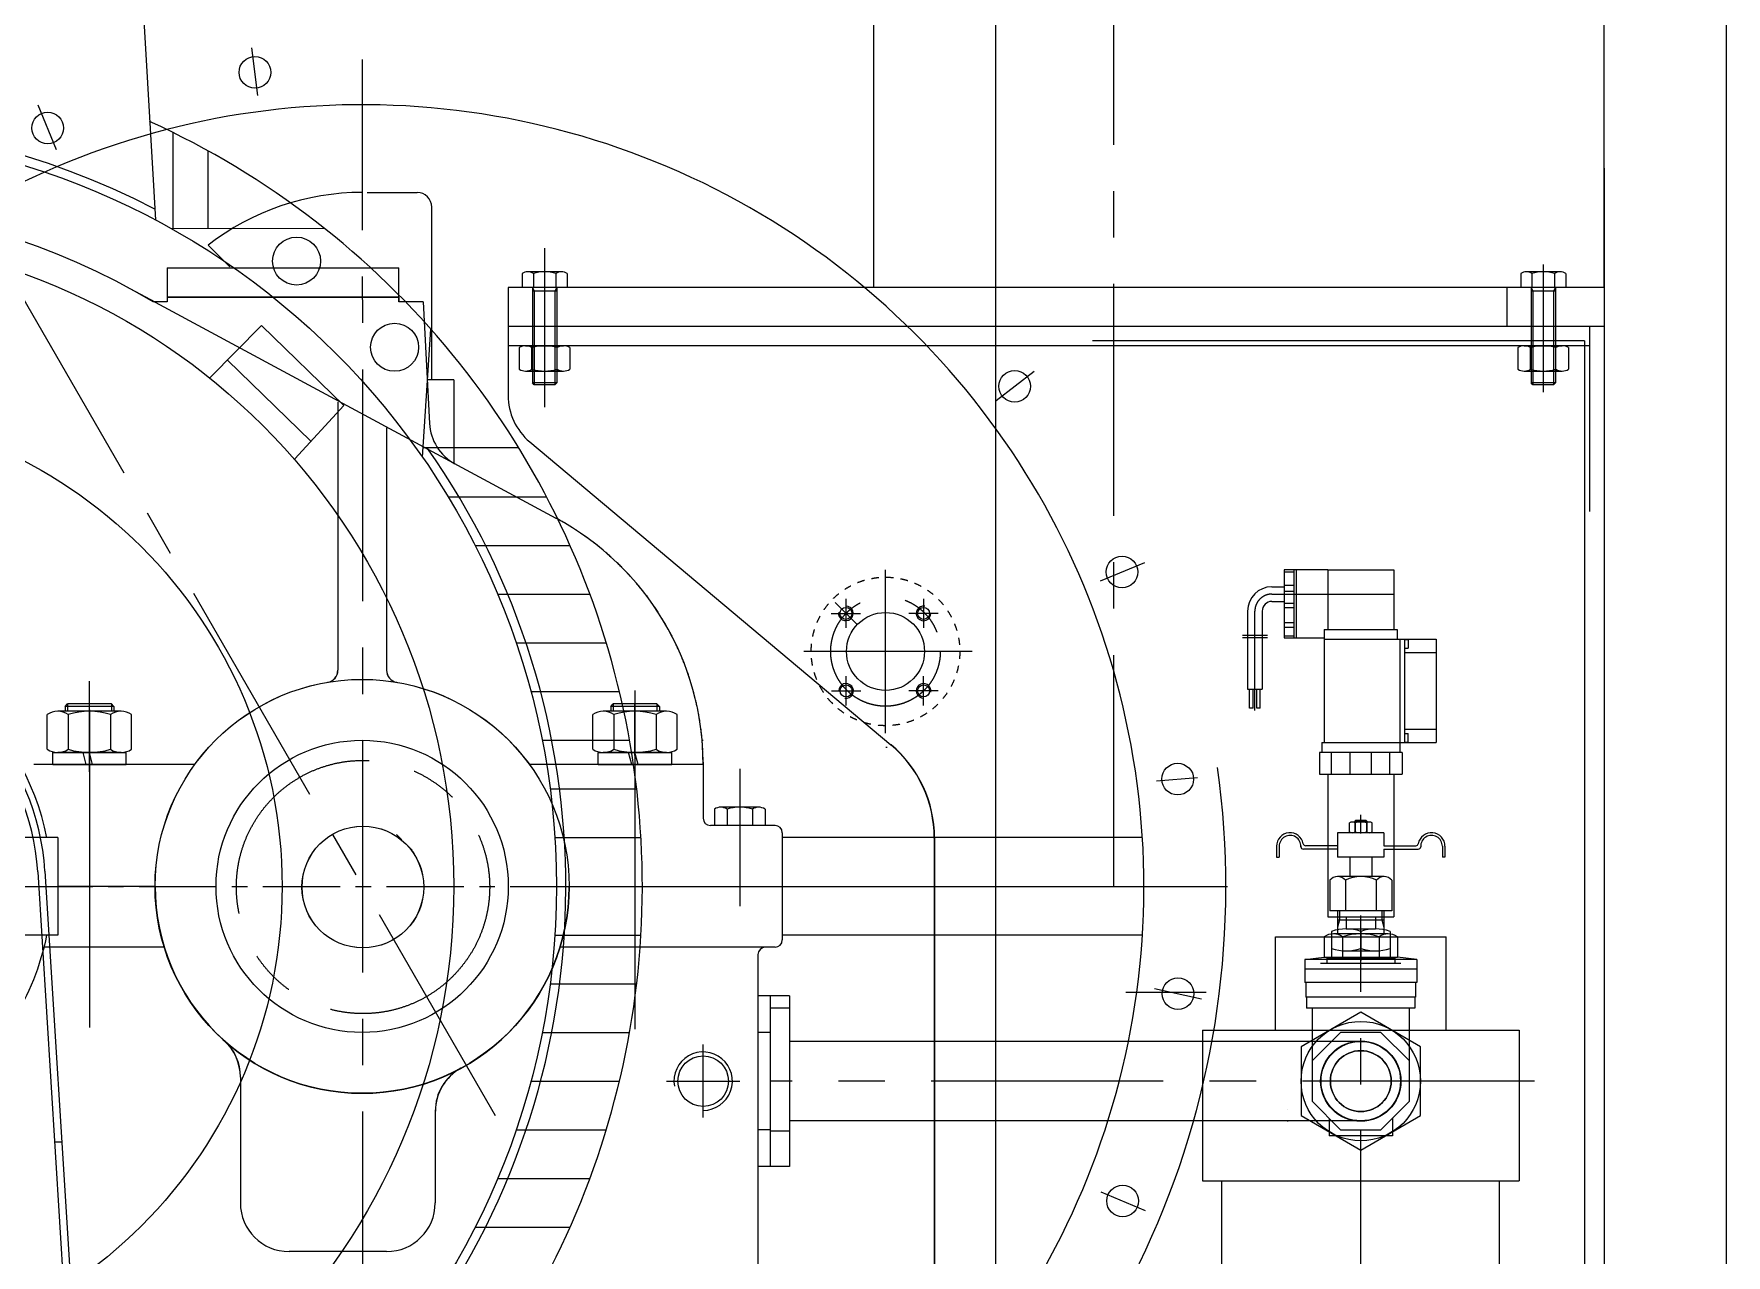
# Model space of a CAD drawing. Header units: millimetres. Extents: x 2 to 559190, y 2 to 426051.
# Drawn here: x 125906 to 143554, y 74873 to 87614 of the extents above; entities that cross this region are included whole.
import ezdxf

# ---------------------------------------------------------------- set-up
doc = ezdxf.new("R2010")
doc.units = ezdxf.units.MM
doc.header["$LTSCALE"] = 25.4
for name, pattern in [('ACAD_ISO04W100', [30, 24, -3, 0, -3]), ('CENTER', [50.8, 31.75, -6.35, 6.35, -6.35]), ('EB_DASH', [6, 3, -3])]:
    doc.linetypes.add(name, pattern=pattern)
for name, color, linetype, lineweight in [('CAXA0', 7, 'Continuous', 5), ('CAXA1', 5, 'CENTER', 5), ('CAXA2', 6, 'EB_DASH', 5), ('CAXA4', 3, 'Continuous', 5), ('图层1', 1, 'ACAD_ISO04W100', 5)]:
    doc.layers.add(name, color=color, linetype=linetype, lineweight=lineweight)

msp = doc.modelspace()

# ---------------------------------------------------------------- linework, layer by layer
at = {"color": 7, "lineweight": 5}
for p, q in [((139743.67, 77102.59), (133787.46, 77102.59)), ((139743.67, 76274.27), (133787.46, 76274.27))]:
    msp.add_line(p, q, dxfattribs=at)
at = {"layer": 'CAXA0', "color": 7, "linetype": 'Continuous', "lineweight": 5}
for p, q in [((142281.21, 84968.67), (142281.21, 104120.39)), ((135933.74, 98913.39), (135933.74, 68433.38)), ((143553.68, 98913.38), (143553.74, 68433.38)), ((134661.21, 94138.16), (134661.21, 84968.67)), ((142281.21, 86213.27), (142281.21, 68433.39)), ((129382.11, 85959.28), (129902.93, 85959.28)), ((130055.33, 84524.18), (130055.33, 85806.88)), ((127949.31, 85182.4), (127722.37, 85409.34)), ((127297.78, 85172.02), (127297.78, 84816.51)), ((127297.78, 85172.02), (129710.78, 85172.02)), ((129710.78, 84816.51), (129710.78, 85172.02)), ((130997.52, 85112.72), (130997.52, 84968.67)), ((131408.13, 85131.23), (131056.18, 85131.23)), ((131114.83, 85112.72), (131114.83, 84968.67)), ((131349.47, 85112.72), (131349.47, 84968.67)), ((131466.79, 85112.72), (131466.79, 84968.67)), ((141411.58, 85112.72), (141411.58, 84968.67)), ((141822.19, 85131.23), (141470.24, 85131.23)), ((141528.9, 85112.72), (141528.9, 84968.67)), ((141763.53, 85112.72), (141763.53, 84968.67)), ((141880.85, 85112.72), (141880.85, 84968.67)), ((126861.97, 84981.01), (131350.53, 82561.76)), ((126862.1, 84981.06), (127167.4, 84816.51)), ((142281.21, 84968.67), (130851.21, 84968.67)), ((130851.21, 84968.67), (130851.21, 84562.27)), ((131466.79, 84968.67), (130997.52, 84968.67)), ((131359.15, 84968.67), (131105.15, 84968.67)), ((131105.15, 84968.67), (131124.2, 84930.57)), ((131105.15, 84968.67), (131105.15, 83971.72)), ((131359.15, 84930.57), (131105.15, 84930.57)), ((131124.2, 84930.57), (131124.2, 83952.67)), ((131359.15, 84968.67), (131340.1, 84930.57)), ((131340.1, 84930.57), (131340.1, 83952.67)), ((131359.15, 84968.67), (131359.15, 83971.72)), ((141265.28, 84968.67), (141265.28, 84562.27)), ((141880.85, 84968.67), (141411.58, 84968.67)), ((141773.21, 84968.67), (141519.21, 84968.67)), ((141519.21, 84968.67), (141538.26, 84930.57)), ((141519.21, 84968.67), (141519.21, 83971.72)), ((141773.21, 84930.57), (141519.21, 84930.57)), ((141538.26, 84930.57), (141538.26, 83952.67)), ((141773.21, 84968.67), (141754.16, 84930.57)), ((141754.16, 84930.57), (141754.16, 83952.67)), ((141773.21, 84968.67), (141773.21, 83971.72)), ((127065.11, 84867.19), (127073.38, 84867.19)), ((127073.42, 84867.17), (127065.14, 84867.17)), ((127297.65, 84816.46), (127150.89, 84816.46)), ((127297.78, 84816.51), (127167.4, 84816.51)), ((127297.65, 84867.26), (127297.65, 84816.46)), ((127884.72, 84867.26), (127297.65, 84867.26)), ((127297.65, 84867.19), (129710.78, 84867.19)), ((129710.78, 84867.17), (127297.65, 84867.17)), ((129710.78, 84867.31), (127297.78, 84867.31)), ((127297.78, 84867.22), (129710.78, 84867.22)), ((129710.65, 84867.26), (127884.72, 84867.26)), ((129710.65, 84867.26), (129710.65, 84816.46)), ((129964.65, 84816.46), (129710.65, 84816.46)), ((129837.78, 84816.51), (129710.78, 84816.51)), ((129964.65, 84816.46), (130031.02, 83550.02)), ((142281.21, 84562.27), (130851.21, 84562.27)), ((130851.21, 84562.27), (130851.21, 83842.5)), ((142128.81, 84562.27), (142128.81, 82631.87)), ((130055.33, 84003.48), (130055.33, 84524.18)), ((142128.81, 84359.07), (130851.21, 84359.07)), ((131034.18, 84359.63), (131430.13, 84359.63)), ((131034.24, 84359.72), (131430.19, 84359.72)), ((142078.01, 84409.87), (136947.21, 84409.87)), ((141448.24, 84359.63), (141844.19, 84359.63)), ((141448.3, 84359.72), (141844.25, 84359.72)), ((142078.01, 84409.87), (142078.01, 68738.19)), ((130968.19, 84340.17), (130968.19, 84114.94)), ((130968.25, 84340.26), (130968.25, 84115.03)), ((131100.17, 84114.94), (131100.17, 84340.17)), ((131100.23, 84115.03), (131100.23, 84340.26)), ((131364.13, 84114.94), (131364.13, 84340.17)), ((131364.2, 84115.03), (131364.2, 84340.26)), ((131496.12, 84340.17), (131496.12, 84114.94)), ((131496.18, 84340.26), (131496.18, 84115.03)), ((141382.25, 84340.17), (141382.25, 84114.94)), ((141382.31, 84340.26), (141382.31, 84115.03)), ((141514.23, 84114.94), (141514.23, 84340.17)), ((141514.29, 84115.03), (141514.29, 84340.26)), ((141778.2, 84114.94), (141778.2, 84340.17)), ((141778.26, 84115.03), (141778.26, 84340.26)), ((141910.18, 84340.17), (141910.18, 84114.94)), ((141910.24, 84340.26), (141910.24, 84115.03)), ((131034.18, 84095.47), (131430.13, 84095.47)), ((131034.24, 84095.56), (131430.19, 84095.56)), ((141448.24, 84095.47), (141844.19, 84095.47)), ((141448.3, 84095.56), (141844.25, 84095.56)), ((130283.93, 84003.48), (130009.28, 84003.48)), ((130283.93, 84003.48), (130283.93, 83137.93)), ((131124.2, 83952.67), (131105.15, 83971.72)), ((131359.15, 83971.72), (131105.15, 83971.72)), ((131340.1, 83952.67), (131124.2, 83952.67)), ((131340.1, 83952.67), (131359.15, 83971.72)), ((141538.26, 83952.67), (141519.21, 83971.72)), ((141773.21, 83971.72), (141519.21, 83971.72)), ((141754.16, 83952.67), (141538.26, 83952.67)), ((141754.16, 83952.67), (141773.21, 83971.72)), ((129075.65, 83771.38), (129075.65, 80974.62)), ((129583.65, 83503.32), (129583.65, 80974.29)), ((131078.04, 83356.06), (134842.55, 80197.26)), ((139400.77, 82022.85), (138943.21, 82022.85)), ((138943.57, 82022.85), (138943.57, 81514.85)), ((138943.57, 82002.16), (139045.17, 82002.16)), ((139045.17, 82022.85), (139045.17, 81514.85)), ((139070.57, 82022.85), (139070.57, 81514.85)), ((139400.77, 82022.85), (140086.57, 82022.85)), ((139400.77, 82022.85), (139400.77, 81400.55)), ((140086.57, 82022.85), (140086.57, 81400.55)), ((138816.57, 81845.05), (138943.57, 81845.05)), ((138943.57, 81861.52), (139045.17, 81861.52)), ((138943.57, 81819.65), (138943.57, 81311.65)), ((138943.57, 81798.96), (139045.17, 81798.96)), ((139045.17, 81819.65), (139045.17, 81311.65)), ((139070.57, 81819.65), (139070.57, 81311.65)), ((138562.57, 81591.05), (138562.57, 81342.24)), ((138714.97, 81591.05), (138714.97, 81342.24)), ((138816.57, 81692.65), (138943.57, 81692.65)), ((138943.57, 81676.17), (139045.17, 81676.17)), ((138943.57, 81628.21), (139045.17, 81628.21)), ((138562.57, 81387.85), (138562.57, 81139.04)), ((138714.97, 81387.85), (138714.97, 81139.04)), ((138943.57, 81472.97), (139045.17, 81472.97)), ((138943.57, 81425.01), (139045.17, 81425.01)), ((139362.67, 81400.55), (140124.67, 81400.55)), ((139362.67, 81400.55), (139362.67, 81298.95)), ((140124.67, 81400.55), (140124.67, 81298.95)), ((138511.76, 81342.24), (138770.44, 81342.24)), ((138511.76, 81316.84), (138770.44, 81316.84)), ((138562.57, 81316.84), (138562.57, 80778.53)), ((138714.97, 81316.84), (138714.97, 80778.53)), ((138943.57, 81332.34), (139045.17, 81332.34)), ((138943.57, 81311.65), (139362.67, 81311.65)), ((139362.67, 81298.95), (139362.67, 80219.45)), ((139362.67, 81298.95), (140531.07, 81298.95)), ((139362.67, 81197.35), (139362.67, 81095.75)), ((140150.07, 81298.95), (140150.07, 80219.45)), ((140200.87, 81298.95), (140200.87, 80219.45)), ((140200.87, 81294.01), (140238.97, 81294.01)), ((140200.87, 81205.11), (140238.97, 81205.11)), ((140238.97, 81294.01), (140238.97, 81205.11)), ((140531.07, 81298.95), (140531.07, 80219.45)), ((140150.07, 81095.75), (140150.07, 80117.43)), ((140200.87, 81159.25), (140531.07, 81159.25)), ((138562.57, 80778.53), (138714.97, 80778.53)), ((138581.62, 80579.3), (138581.62, 80778.53)), ((138619.72, 80579.3), (138619.72, 80778.53)), ((138657.82, 80579.3), (138657.82, 80778.53)), ((138695.92, 80579.3), (138695.92, 80778.53)), ((126044.91, 80149.9), (126044.91, 80514.28)), ((126814.8, 80546.72), (126154.89, 80546.72)), ((126232.01, 80597.52), (126257.41, 80622.92)), ((126740.01, 80597.52), (126232.01, 80597.52)), ((126232.01, 80597.52), (126232.01, 80546.72)), ((126714.61, 80622.92), (126257.41, 80622.92)), ((126257.41, 80622.92), (126257.41, 80546.72)), ((126264.88, 80514.28), (126264.88, 80149.9)), ((126704.82, 80514.28), (126704.82, 80149.9)), ((126740.01, 80597.52), (126714.61, 80622.92)), ((126714.61, 80622.92), (126714.61, 80546.72)), ((126740.01, 80597.52), (126740.01, 80546.72)), ((126924.79, 80149.9), (126924.79, 80514.28)), ((131734.51, 80149.9), (131734.51, 80514.28)), ((132504.4, 80546.72), (131844.49, 80546.72)), ((131921.61, 80597.52), (131947.01, 80622.92)), ((132429.61, 80597.52), (131921.61, 80597.52)), ((131921.61, 80597.52), (131921.61, 80546.72)), ((132404.21, 80622.92), (131947.01, 80622.92)), ((131947.01, 80622.92), (131947.01, 80546.72)), ((131954.48, 80514.28), (131954.48, 80149.9)), ((132394.42, 80514.28), (132394.42, 80149.9)), ((132429.61, 80597.52), (132404.21, 80622.92)), ((132404.21, 80622.92), (132404.21, 80546.72)), ((132429.61, 80597.52), (132429.61, 80546.72)), ((132614.39, 80149.9), (132614.39, 80514.28)), ((138619.72, 80579.3), (138581.62, 80579.3)), ((138695.92, 80579.3), (138657.82, 80579.3)), ((140200.87, 80359.15), (140531.07, 80359.15)), ((140200.87, 80313.29), (140238.97, 80313.29)), ((140238.97, 80224.39), (140238.97, 80313.29)), ((139337.27, 80219.45), (140531.07, 80219.45)), ((139337.27, 80219.45), (139337.27, 80117.43)), ((140150.07, 80219.45), (140150.07, 80117.43)), ((140200.87, 80224.39), (140238.97, 80224.39)), ((127582.72, 79990.46), (125905.84, 79990.46)), ((126102.47, 80117.46), (126869.55, 80117.46)), ((126102.47, 79990.46), (126102.47, 80117.46)), ((126102.47, 79990.46), (126869.55, 79990.46)), ((126814.8, 80117.46), (126154.89, 80117.46)), ((126453.14, 79990.46), (126419.11, 80117.46)), ((126514.47, 80006.9), (126484.85, 80117.46)), ((126518.88, 79990.46), (126514.47, 80006.9)), ((126869.55, 79990.46), (126869.55, 80117.46)), ((132885.75, 79990.46), (131074.6, 79990.46)), ((131792.07, 80117.46), (132559.15, 80117.46)), ((131792.07, 79990.46), (131792.07, 80117.46)), ((131792.07, 79990.46), (132559.15, 79990.46)), ((132504.4, 80117.46), (131844.49, 80117.46)), ((132142.74, 79990.46), (132108.71, 80117.46)), ((132204.07, 80006.9), (132174.45, 80117.46)), ((132208.48, 79990.46), (132204.07, 80006.9)), ((132559.15, 79990.46), (132559.15, 80117.46)), ((132885.65, 80014.88), (132885.65, 79431.63)), ((139311.87, 80117.43), (139311.87, 79889.25)), ((140175.47, 80117.43), (139311.87, 80117.43)), ((139439.3, 79889.25), (139439.3, 80117.43)), ((139631.91, 79889.25), (139631.91, 80117.43)), ((139854.78, 79889.25), (139854.78, 80117.43)), ((140048.04, 79889.25), (140048.04, 80117.43)), ((140175.47, 80117.43), (140175.47, 79889.25)), ((139311.87, 79889.25), (140175.47, 79889.25)), ((139400.77, 79889.25), (139400.77, 78403.35)), ((140086.57, 79889.25), (140086.57, 78403.35)), ((133002.68, 79526.49), (133002.68, 79355.46)), ((133464.62, 79545.96), (133068.68, 79545.96)), ((133134.67, 79526.49), (133134.67, 79355.46)), ((133398.63, 79526.49), (133398.63, 79355.46)), ((133530.61, 79526.49), (133530.61, 79355.46)), ((133635.06, 79355.43), (132961.85, 79355.43)), ((133530.61, 79355.46), (133002.68, 79355.46)), ((133711.26, 79279.23), (133711.26, 78161.69)), ((139984.97, 79279.37), (139502.37, 79279.37)), ((139502.37, 79279.37), (139502.37, 79025.37)), ((139626.35, 79288.62), (139626.35, 79381.87)), ((139831.66, 79391.13), (139655.68, 79391.13)), ((139831.66, 79279.37), (139655.68, 79279.37)), ((139680.17, 79399.29), (139687.79, 79406.91)), ((139680.17, 79399.29), (139807.17, 79399.29)), ((139680.17, 79399.29), (139680.17, 79279.37)), ((139685.01, 79381.87), (139685.01, 79288.62)), ((139799.55, 79406.91), (139687.79, 79406.91)), ((139807.17, 79399.29), (139799.55, 79406.91)), ((139802.33, 79381.87), (139802.33, 79288.62)), ((139807.17, 79399.29), (139807.17, 79279.37)), ((139860.99, 79288.62), (139860.99, 79381.87)), ((139984.97, 79279.37), (139984.97, 79144.05)), ((126154.65, 79228.46), (125586.08, 79228.46)), ((126154.65, 79228.46), (126154.65, 78212.46)), ((137468.36, 79228.63), (133711.26, 79228.63)), ((135296.21, 79224.39), (135296.21, 69846.57)), ((135298.67, 79224.39), (135298.67, 69846.57)), ((138865.59, 79138.9), (138865.59, 79025.37)), ((138892.87, 79138.9), (138892.87, 79025.37)), ((139119.12, 79144.05), (139119.12, 79133.44)), ((139502.37, 79108.04), (139144.52, 79108.04)), ((139502.37, 79144.05), (139169.08, 79144.05)), ((139984.97, 79144.05), (140318.26, 79144.05)), ((139984.97, 79108.04), (140342.82, 79108.04)), ((139984.97, 79108.04), (139984.97, 79025.37)), ((140368.22, 79144.05), (140368.22, 79133.44)), ((140594.47, 79138.9), (140594.47, 79025.37)), ((140621.75, 79138.9), (140621.75, 79025.37)), ((138865.59, 79025.37), (138892.87, 79025.37)), ((139984.97, 79025.37), (139502.37, 79025.37)), ((139629.37, 79025.37), (139629.37, 78822.17)), ((139857.97, 79025.37), (139857.97, 78822.17)), ((140621.75, 79025.37), (140594.47, 79025.37)), ((125945.79, 78873.26), (126586.83, 68561.41)), ((126021.84, 78877.99), (126662.88, 68585.98)), ((127171.61, 78720.42), (126154.65, 78720.42)), ((131487.59, 78720.46), (138353.66, 78720.46)), ((139421.17, 78784.03), (139421.17, 78466.57)), ((139988.55, 78822.17), (139501.82, 78822.17)), ((139582.48, 78784.03), (139582.48, 78466.57)), ((139905.1, 78785.4), (139905.1, 78466.57)), ((140066.41, 78784.03), (140066.41, 78466.57)), ((139400.77, 78403.35), (140086.57, 78403.35)), ((140066.41, 78466.57), (139421.17, 78466.57)), ((139502.37, 78466.57), (139502.37, 78225.27)), ((139522.69, 78371.65), (139502.37, 78292.97)), ((139502.37, 78371.65), (139984.97, 78371.65)), ((139522.69, 78466.57), (139522.69, 78371.65)), ((139591.27, 78403.35), (139591.27, 78276.35)), ((139896.07, 78403.35), (139896.07, 78276.35)), ((139964.65, 78466.57), (139964.65, 78371.65)), ((139964.65, 78371.65), (139984.97, 78292.97)), ((139984.97, 78466.57), (139984.97, 78225.27)), ((126154.65, 78212.46), (125586.2, 78212.46)), ((137468.36, 78212.46), (133711.26, 78212.46)), ((138854.64, 77221.69), (138854.64, 78195)), ((138854.64, 78195), (140632.64, 78195)), ((139362.51, 78193.26), (139362.51, 77983)), ((139438.87, 78250.95), (139438.87, 78073.15)), ((140029.75, 78225.27), (139457.83, 78225.27)), ((139553.15, 78193.26), (139553.15, 77983)), ((139591.27, 78276.35), (139896.07, 78276.35)), ((139743.67, 78250.95), (139743.67, 78073.15)), ((139934.43, 78193.26), (139934.43, 77983)), ((140048.47, 78250.95), (140048.47, 78073.15)), ((140125.07, 78193.26), (140125.07, 77983)), ((140632.64, 77221.69), (140632.64, 78195)), ((127265.13, 78085.49), (126013.57, 78085.49)), ((133635.06, 78085.49), (131392.18, 78085.49)), ((133457.26, 78009.29), (133457.26, 70160.77)), ((139438.87, 78073.15), (139438.87, 77971.55)), ((139591.27, 78047.75), (139896.07, 78047.75)), ((139743.67, 78123.95), (139743.67, 77946.15)), ((140048.47, 78073.15), (140048.47, 77971.55)), ((139159.47, 77958.57), (139362.51, 77983)), ((140327.87, 77958.57), (139159.47, 77958.57)), ((139159.47, 77958.57), (139159.47, 77717.27)), ((140327.87, 77856.97), (139159.47, 77856.97)), ((139324.57, 77920.75), (140162.77, 77920.75)), ((139324.57, 77920.75), (140162.77, 77920.75)), ((139362.51, 77983), (140128.03, 77983)), ((139388.07, 77971.55), (140099.27, 77971.55)), ((139388.07, 77971.55), (139388.07, 77920.75)), ((139388.07, 77920.75), (140099.27, 77920.75)), ((139591.27, 77920.75), (139896.07, 77920.75)), ((140099.27, 77971.55), (140099.27, 77920.75)), ((140327.87, 77958.57), (140124.83, 77983)), ((140327.87, 77958.57), (140327.87, 77717.27)), ((140327.87, 77717.27), (139159.47, 77717.27)), ((139172.17, 77717.27), (139172.17, 77564.87)), ((140315.17, 77717.27), (140315.17, 77564.87)), ((133787.46, 77577.46), (133457.26, 77577.46)), ((133584.26, 77577.46), (133584.26, 75799.46)), ((133787.46, 77577.46), (133787.46, 75799.46)), ((137292.52, 77615.84), (138130.72, 77615.84)), ((140315.17, 77564.87), (139172.17, 77564.87)), ((139178.52, 77564.87), (139178.52, 77450.57)), ((140308.82, 77564.87), (140308.82, 77450.57)), ((133787.46, 77450.43), (133584.26, 77450.43)), ((139743.67, 77407.25), (139121.15, 77047.84)), ((140308.82, 77450.57), (139178.52, 77450.57)), ((139235.67, 77450.57), (139235.67, 76478.15)), ((140366.19, 77047.84), (139743.67, 77407.25)), ((140251.67, 76478.15), (140251.67, 77450.57)), ((133584.26, 77196.46), (133457.26, 77196.46)), ((138092.54, 77221.69), (138092.54, 75646.89)), ((138092.54, 77221.69), (141394.74, 77221.69)), ((139533.25, 77196.57), (139235.67, 76898.99)), ((139954.09, 77196.57), (139533.25, 77196.57)), ((140251.67, 76898.99), (139954.09, 77196.57)), ((141394.74, 77221.69), (141394.74, 75646.89)), ((139121.15, 77047.84), (139121.15, 76329.02)), ((140366.19, 76329.02), (140366.19, 77047.84)), ((128059.69, 76731.54), (128059.69, 75418.42)), ((139235.67, 76478.15), (139533.25, 76180.57)), ((139954.09, 76180.57), (140251.67, 76478.15)), ((130091.69, 76375.78), (130091.69, 75418.42)), ((139121.15, 76329.02), (139743.67, 75969.61)), ((139413.47, 76291.73), (139413.47, 76117.07)), ((139743.67, 75969.61), (140366.19, 76329.02)), ((140073.87, 76299.53), (140073.87, 76117.07)), ((133584.26, 76180.46), (133457.26, 76180.46)), ((133787.46, 76167.73), (133584.26, 76167.73)), ((139413.47, 76175.49), (139413.47, 76117.07)), ((140073.87, 76117.07), (139413.47, 76117.07)), ((139533.25, 76180.57), (139954.09, 76180.57)), ((140073.87, 76175.49), (140073.87, 76117.07)), ((126197.43, 76053.55), (126121.08, 76053.55)), ((133787.46, 75799.46), (133457.26, 75799.46)), ((138092.74, 75646.89), (141394.74, 75646.89)), ((138295.74, 71384.2), (138295.74, 75646.89)), ((141191.54, 71384.2), (141191.54, 75646.89)), ((129583.64, 74910.53), (128567.64, 74910.53)), ((129583.69, 74910.42), (128567.69, 74910.42))]:
    msp.add_line(p, q, dxfattribs=at)
for centre, radius in [((128211.26, 87211.63), 165.1), ((126050.08, 86630.79), 165.1), ((136133.71, 83937.1), 165.1), ((137254.12, 81999.9), 165.1), ((134374.12, 81567.88), 62.45), ((134787.21, 81170.9), 406.4), ((135184.33, 81567.88), 62.45), ((129328.66, 78720.43), 2159), ((129329.51, 78720.43), 2159), ((134376.11, 80759.66), 62.45), ((135184.33, 80759.66), 62.45), ((129329.51, 78720.43), 1524), ((137834.97, 79838.73), 165.1), ((129336.66, 78713.33), 635), ((129337.51, 78713.33), 635), ((137836.67, 77600.85), 165.1), ((139743.67, 76688.43), 622.63), ((132885.67, 76688.46), 263.56), ((139743.67, 76688.43), 419.1), ((139743.73, 76688.5), 419.1), ((139743.67, 76688.57), 414.02), ((139743.67, 76688.57), 317.5), ((137259.11, 75438.8), 165.1)]:
    msp.add_circle(centre, radius, dxfattribs=at)
for centre, radius, start, end in [((129328.66, 78720.43), 8153.4, 300.422014, 121.674652), ((129331.43, 83330.38), 2628.9, 90, 127.738905), ((129902.93, 85806.88), 152.4, 0, 90), ((123487.65, 78720.46), 7112, 58.997281, 173.068094), ((131056.18, 85029.04), 102.19, 54.969964, 125.030036), ((131232.15, 84750.23), 381, 72.066067, 107.933933), ((131408.13, 85029.04), 102.19, 54.969964, 125.030036), ((141470.24, 85029.04), 102.19, 54.969964, 125.030036), ((141646.21, 84750.23), 381, 72.066067, 107.933933), ((141822.19, 85029.04), 102.19, 54.969964, 125.030036), ((131034.18, 84238.03), 121.6, 57.132768, 122.867232), ((131034.24, 84238.12), 121.6, 57.132768, 122.867232), ((131232.15, 83902.43), 457.2, 73.221345, 106.778655), ((131232.21, 83902.52), 457.2, 73.221345, 106.778655), ((131430.13, 84238.03), 121.6, 57.132768, 122.867232), ((131430.19, 84238.12), 121.6, 57.132768, 122.867232), ((141448.24, 84238.03), 121.6, 57.132768, 122.867232), ((141448.3, 84238.12), 121.6, 57.132768, 122.867232), ((141646.21, 83902.43), 457.2, 73.221345, 106.778655), ((141646.28, 83902.52), 457.2, 73.221345, 106.778655), ((141844.19, 84238.03), 121.6, 57.132768, 122.867232), ((141844.25, 84238.12), 121.6, 57.132768, 122.867232), ((131034.18, 84217.07), 121.6, 237.132768, 302.867232), ((131034.24, 84217.16), 121.6, 237.132768, 302.867232), ((131232.15, 84552.67), 457.2, 253.221345, 286.778655), ((131232.21, 84552.76), 457.2, 253.221345, 286.778655), ((131430.13, 84217.07), 121.6, 237.132768, 302.867232), ((131430.19, 84217.16), 121.6, 237.132768, 302.867232), ((141448.24, 84217.07), 121.6, 237.132768, 302.867232), ((141448.3, 84217.16), 121.6, 237.132768, 302.867232), ((141646.21, 84552.67), 457.2, 253.221345, 286.778655), ((141646.28, 84552.76), 457.2, 253.221345, 286.778655), ((141844.19, 84217.07), 121.6, 237.132768, 302.867232), ((141844.25, 84217.16), 121.6, 237.132768, 302.867232), ((131486.21, 83842.5), 635, 180, 230), ((130538.32, 83576.61), 508, 183, 241.676133), ((129964.65, 79990.46), 2921, 0, 61.676135), ((138816.57, 81591.05), 254, 90, 180), ((134374.12, 81567.88), 76.2, 170, 90), ((135184.33, 81567.88), 76.2, 80, 0), ((138816.57, 81591.05), 101.6, 90, 180), ((123488.68, 78720.43), 2603.5, 11.183627, 168.747413), ((123486.74, 78720.39), 2540, 3.557226, 158.013834), ((123486.74, 78720.39), 2463.8, 3.556458, 158.013835), ((128948.65, 80974.62), 127, 279.568879, 359.999997), ((128949.5, 80974.62), 127, 279.568879, 359.999997), ((129710.65, 80974.29), 127, 180, 260.380726), ((129711.5, 80974.29), 127, 180, 260.380726), ((134376.11, 80759.66), 76.2, 260, 180), ((135184.33, 80759.66), 76.2, 350, 270), ((126154.89, 80344.06), 202.67, 57.132768, 122.867232), ((126484.85, 79784.72), 762, 73.221345, 106.778655), ((126814.8, 80344.06), 202.67, 57.132768, 122.867232), ((131844.49, 80344.06), 202.67, 57.132768, 122.867232), ((132174.45, 79784.72), 762, 73.221345, 106.778655), ((132504.4, 80344.06), 202.67, 57.132768, 122.867232), ((126154.89, 80320.13), 202.67, 237.132768, 302.867232), ((126484.85, 80879.46), 762, 253.221345, 286.778655), ((126814.8, 80320.13), 202.67, 237.132768, 302.867232), ((131844.49, 80320.13), 202.67, 237.132768, 302.867232), ((132174.45, 80879.46), 762, 253.221345, 286.778655), ((132504.4, 80320.13), 202.67, 237.132768, 302.867232), ((134026.21, 79224.39), 1270, 0, 50), ((134028.67, 79224.39), 1270, 0, 50), ((129319.79, 78717.78), 9017, 177.192456, 7.927423), ((132961.85, 79431.63), 76.2, 180, 270), ((133068.68, 79424.36), 121.6, 57.132768, 122.867232), ((133266.65, 79088.76), 457.2, 73.221345, 106.778655), ((133464.62, 79424.36), 121.6, 57.132768, 122.867232), ((133635.06, 79279.23), 76.2, 0, 90), ((139006.05, 79138.9), 140.46, 10.611624, 180.000032), ((139006.05, 79138.9), 113.18, 357.395048, 180.000028), ((139655.68, 79340.03), 51.1, 54.969964, 125.030036), ((139655.68, 79330.46), 51.1, 234.969964, 305.030036), ((139743.67, 79200.63), 190.5, 72.066067, 107.933933), ((139743.67, 79469.87), 190.5, 252.066067, 287.933933), ((139831.66, 79340.03), 51.1, 54.969964, 125.030036), ((139831.66, 79330.46), 51.1, 234.969964, 305.030036), ((140481.29, 79138.9), 140.46, 0, 169.388408), ((140481.29, 79138.9), 113.18, 0, 182.60498), ((139144.52, 79133.44), 25.4, 180, 270), ((139169.08, 79169.45), 25.4, 190.613016, 269.999452), ((140318.26, 79169.45), 25.4, 270.000548, 349.386984), ((140342.82, 79133.44), 25.4, 270, 0), ((129328.59, 78720.39), 2159, 180, 0), ((129330.61, 78720.46), 2159, 180, 0), ((139501.82, 78717.81), 104.35, 39.384366, 140.615634), ((139745.18, 78456.07), 366.1, 63.613228, 116.386772), ((139987.15, 78720.76), 101.42, 38.596855, 141.403145), ((123488.68, 78720.43), 2603.5, 306.280444, 348.748891), ((139457.83, 78067.33), 157.94, 52.877395, 127.122605), ((139591.27, 77806.45), 469.9, 71.075356, 108.924644), ((139743.79, 77641.52), 583.75, 70.938676, 109.061324), ((139896.07, 77806.45), 469.9, 71.075356, 108.924644), ((140029.75, 78067.33), 157.94, 52.877395, 127.122605), ((133533.46, 78009.29), 76.2, 90, 180), ((133635.06, 78161.69), 76.2, 270, 0), ((139591.27, 78517.65), 469.9, 251.075356, 288.924644), ((139896.07, 78517.65), 469.9, 251.075356, 288.924644), ((127551.69, 76731.54), 508, 0, 48.225016), ((127553.71, 76731.62), 508, 0, 48.225016), ((132885.67, 76688.46), 304.8, 270, 190), ((139743.67, 76688.57), 317.5, 90, 270), ((139743.9, 76688.57), 317.5, 270, 90), ((130599.69, 76375.78), 508, 118.467419, 179.999999), ((130601.71, 76375.85), 508, 118.467419, 179.999999), ((128567.64, 75418.53), 508, 180, 270), ((128567.69, 75418.42), 508, 180, 270), ((129583.64, 75418.53), 508, 270, 0), ((129583.69, 75418.42), 508, 270, 0)]:
    msp.add_arc(centre, radius, start, end, dxfattribs=at)
at = {"layer": 'CAXA1', "linetype": 'CENTER', "lineweight": 5, "ltscale": 3}
for p, q in [((137167.25, 78714.21), (137167.25, 127949.72)), ((128243.17, 86969.27), (128177.72, 87466.4)), ((129339.23, 70081.26), (129334.08, 87345.4)), ((126143.63, 86404.94), (125951.75, 86868.19)), ((130718.54, 76326.96), (125137.14, 85994.24)), ((131232.15, 85378.68), (131232.15, 83718.83)), ((131232.21, 85378.77), (131232.21, 83718.92)), ((131232.15, 85207.43), (131232.15, 83876.47)), ((141646.21, 85207.43), (141646.21, 83876.47)), ((141646.21, 84968.67), (141646.21, 84562.27)), ((131232.15, 84379.1), (131232.15, 84019.27)), ((131232.21, 84379.19), (131232.21, 84019.36)), ((141646.21, 84379.1), (141646.21, 84019.27)), ((141646.28, 84379.19), (141646.28, 84019.36)), ((135939.77, 83788.29), (136337.57, 84093.53)), ((137028.27, 81906.35), (137491.52, 82098.24)), ((134787.21, 80320), (134787.21, 82021.8)), ((134374.12, 81720.28), (134374.12, 81415.48)), ((135184.33, 81720.28), (135184.33, 81415.48)), ((138816.57, 81768.85), (140086.57, 81768.85)), ((134221.72, 81567.88), (134526.52, 81567.88)), ((134490.72, 81451.29), (134262.05, 81679.96)), ((135336.73, 81567.88), (135031.93, 81567.88)), ((138638.77, 80759.71), (138638.77, 81591.05)), ((138638.77, 80556.51), (138638.77, 81387.85)), ((135691.36, 81170.9), (133936.31, 81170.9)), ((126484.98, 80537.98), (126484.98, 80859.6)), ((134376.11, 80607.26), (134376.11, 80912.06)), ((135184.33, 80607.26), (135184.33, 80912.06)), ((132174.45, 80762.82), (132174.45, 78720.46)), ((134223.71, 80759.66), (134528.51, 80759.66)), ((135336.73, 80759.66), (135031.93, 80759.66)), ((126484.85, 80085.02), (126484.85, 80622.92)), ((126484.85, 80560.14), (126484.85, 78720.46)), ((132174.45, 80085.02), (132174.45, 80622.92)), ((126486.01, 79914.26), (126486.01, 80193.66)), ((132175.61, 79914.26), (132175.61, 80193.66)), ((133266.65, 79946.52), (133266.65, 78513.16)), ((137614.74, 79821.56), (138040.28, 79854.73)), ((139743.67, 79270.11), (139743.67, 79467.33)), ((126484.91, 78933.87), (126484.91, 77394.29)), ((126484.96, 78934), (126484.96, 77394.42)), ((132174.56, 78916.44), (132174.56, 77229.28)), ((126484.96, 78796.66), (126484.96, 77249.61)), ((129329.51, 78720.43), (129329.51, 78720.42)), ((139743.64, 69878.57), (139743.64, 78417.77)), ((137591.9, 77655.12), (138081.43, 77546.59)), ((132885.67, 76307.46), (132885.67, 77069.46)), ((132504.67, 76688.46), (133266.67, 76688.46)), ((141554.36, 76688.43), (133584.26, 76688.43)), ((138981.67, 76268.59), (138981.67, 76269.4)), ((138981.68, 76395.69), (138981.68, 76396.5)), ((137033.26, 75532.35), (137496.51, 75340.46))]:
    msp.add_line(p, q, dxfattribs=at)
at = {"layer": 'CAXA1', "linetype": 'CENTER', "lineweight": 5}
msp.add_line((112809.62, 78720.43), (134167.75, 78720.43), dxfattribs=at)
at = {"layer": 'CAXA1', "linetype": 'CENTER', "lineweight": 5, "ltscale": 3}
for centre, radius in [((134787.21, 81170.9), 571.5), ((129338.61, 78713.36), 1320.8)]:
    msp.add_circle(centre, radius, dxfattribs=at)
msp.add_arc((138816.57, 81591.05), 177.8, 90, 180, dxfattribs=at)
at = {"layer": 'CAXA2', "color": 7, "linetype": 'EB_DASH', "lineweight": 5}
for p, q in [((132874.58, 80244.46), (132885.65, 80244.46)), ((132874.69, 80244.43), (132885.75, 80244.43)), ((134804.7, 80168.23), (134791.56, 80168.23)), ((129688.25, 79259.63), (129867.86, 79080.02)), ((129689.11, 79259.63), (129868.72, 79080.03))]:
    msp.add_line(p, q, dxfattribs=at)
msp.add_circle((134787.21, 81170.9), 774.7, dxfattribs=at)
msp.add_arc((129964.75, 79990.43), 2921, 0, 61.676135, dxfattribs=at)
at = {"layer": 'CAXA4', "color": 7, "linetype": 'Continuous', "lineweight": 5}
for p, q in [((138943.57, 82022.85), (138943.57, 81896.07)), ((138943.57, 81819.65), (138943.57, 81692.87))]:
    msp.add_line(p, q, dxfattribs=at)
at = {"layer": '图层1', "color": 7, "linetype": 'ByBlock', "lineweight": 5}
for p, q in [((126908.63, 90213.53), (127172.97, 85672.27)), ((127353.63, 86585.06), (127353.63, 85584.6)), ((127721.65, 86393.25), (127721.65, 85584.36)), ((127333.84, 85584.6), (128936.31, 85584.36)), ((127739.5, 84023.61), (128281.27, 84572.56)), ((128281.27, 84572.56), (129138.08, 83737.33)), ((129958.19, 83197.88), (130047.31, 84532.02)), ((127924.42, 84210.98), (128794.55, 83362.77)), ((128626.58, 83179.62), (129138.08, 83737.33)), ((129965.01, 83300.02), (130959.79, 83300.02)), ((130225.6, 82784.43), (131252.32, 82784.43)), ((130507.01, 82276.43), (131497.74, 82276.43)), ((130742.08, 81768.43), (131704.52, 81768.43)), ((130935.19, 81260.43), (131875.49, 81260.43)), ((131089.54, 80752.43), (132012.84, 80752.43)), ((131207.46, 80244.43), (132118.15, 80244.43)), ((131290.6, 79736.43), (132192.59, 79736.43)), ((131340.06, 79228.43), (132236.95, 79228.43)), ((131356.47, 78720.43), (132251.69, 78720.43)), ((131340.06, 78212.43), (132236.95, 78212.43)), ((131290.6, 77704.43), (132192.59, 77704.43)), ((131207.46, 77196.43), (132118.15, 77196.43)), ((131089.54, 76688.43), (132012.84, 76688.43)), ((130935.19, 76180.43), (131875.49, 76180.43)), ((130742.08, 75672.43), (131704.52, 75672.43)), ((130507.01, 75164.43), (131497.74, 75164.43))]:
    msp.add_line(p, q, dxfattribs=at)
for centre, radius in [((123488.69, 78720.43), 7867.79), ((123488.69, 78720.43), 6796.56), ((128644.99, 85242.76), 250.2), ((129667.89, 84343.66), 250.19), ((123488.69, 78720.43), 5006.31)]:
    msp.add_circle(centre, radius, dxfattribs=at)
for radius, start, end in [(7964.65, 62.499605, 117.500395), (8763, 320.64076, 65.567672), (7964.65, 324.445902, 35.098952)]:
    msp.add_arc((123488.69, 78720.43), radius, start, end, dxfattribs=at)

doc.saveas('drawing.dxf')
